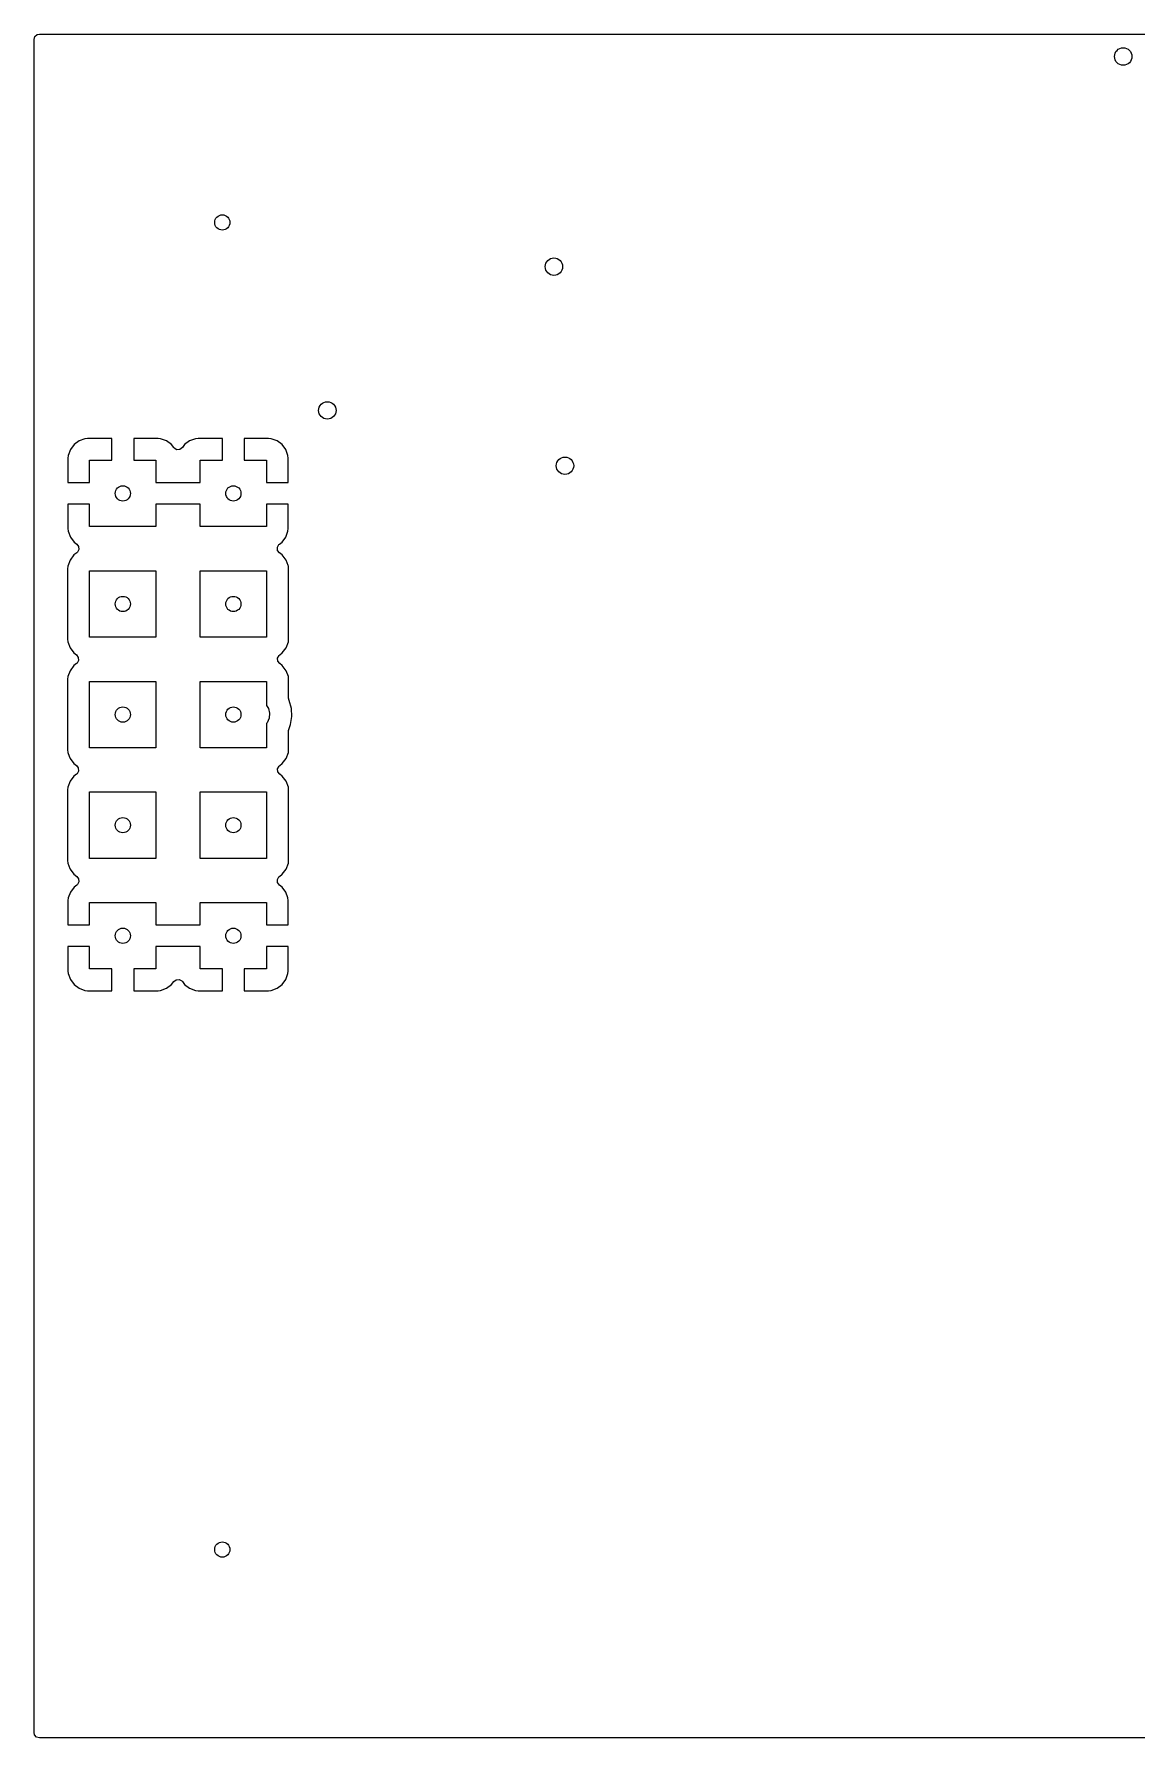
# Model space of a CAD drawing. Extents: x 0.23 to 2.57, y 0.23 to 1.77.
# Drawn here: x 0.23 to 1.227, y 0.23 to 1.77 of the extents above; entities that cross this region are included whole.
import ezdxf

# ---------------------------------------------------------------- set-up
doc = ezdxf.new("R2010")
doc.units = 0
doc.header["$MEASUREMENT"] = 0
doc.layers.add('BLACK', color=7, linetype='CONTINUOUS')

msp = doc.modelspace()

# ---------------------------------------------------------------- linework, layer by layer
at = {"layer": 'BLACK', "linetype": 'CONTINUOUS'}
for p, q in [((0.229705, 1.76541), (0.23048, 1.76805)), ((0.229705, 1.45), (0.229705, 1.76541)), ((0.23048, 1.76805), (0.232559, 1.76985)), ((0.232559, 1.76985), (0.234587, 1.7703)), ((0.234587, 1.7703), (2.56541, 1.7703)), ((0.229705, 1.02308), (0.229705, 1.45)), ((0.270469, 1.40245), (0.265937, 1.39906)), ((0.275772, 1.40443), (0.270469, 1.40245)), ((0.270469, 1.40245), (0.270469, 1.40245)), ((0.275773, 1.40443), (0.275772, 1.40443)), ((0.278116, 1.40469), (0.275773, 1.40443)), ((0.300157, 1.40469), (0.278116, 1.40469)), ((0.300157, 1.385), (0.300157, 1.40469)), ((0.341884, 1.40469), (0.319843, 1.40469)), ((0.319843, 1.40469), (0.319843, 1.385)), ((0.344227, 1.40443), (0.341884, 1.40469)), ((0.344228, 1.40443), (0.344227, 1.40443)), ((0.349531, 1.40245), (0.344228, 1.40443)), ((0.354062, 1.39906), (0.349531, 1.40245)), ((0.349531, 1.40245), (0.349531, 1.40245)), ((0.370469, 1.40245), (0.365937, 1.39906)), ((0.375772, 1.40443), (0.370469, 1.40245)), ((0.370469, 1.40245), (0.370469, 1.40245)), ((0.375773, 1.40443), (0.375772, 1.40443)), ((0.378116, 1.40469), (0.375773, 1.40443)), ((0.400157, 1.40469), (0.378116, 1.40469)), ((0.400157, 1.385), (0.400157, 1.40469)), ((0.441884, 1.40469), (0.419843, 1.40469)), ((0.419843, 1.40469), (0.419843, 1.385)), ((0.444227, 1.40443), (0.441884, 1.40469)), ((0.444228, 1.40443), (0.444227, 1.40443)), ((0.449531, 1.40245), (0.444228, 1.40443)), ((0.454062, 1.39906), (0.449531, 1.40245)), ((0.449531, 1.40245), (0.449531, 1.40245)), ((0.260567, 1.38923), (0.260315, 1.38688)), ((0.260315, 1.38688), (0.260315, 1.36484)), ((0.262545, 1.39453), (0.260567, 1.38923)), ((0.260567, 1.38923), (0.260567, 1.38923)), ((0.265937, 1.39906), (0.262545, 1.39453)), ((0.262545, 1.39453), (0.262545, 1.39453)), ((0.265937, 1.39906), (0.265937, 1.39906)), ((0.356092, 1.39635), (0.354062, 1.39906)), ((0.356548, 1.39583), (0.356092, 1.39635)), ((0.358962, 1.39451), (0.356548, 1.39583)), ((0.361706, 1.3947), (0.358962, 1.39451)), ((0.363908, 1.39635), (0.361706, 1.3947)), ((0.365937, 1.39906), (0.363908, 1.39635)), ((0.454063, 1.39906), (0.454062, 1.39906)), ((0.457455, 1.39453), (0.454063, 1.39906)), ((0.459433, 1.38923), (0.457455, 1.39453)), ((0.457455, 1.39453), (0.457455, 1.39453)), ((0.459685, 1.38688), (0.459433, 1.38923)), ((0.459433, 1.38923), (0.459433, 1.38923)), ((0.459685, 1.36484), (0.459685, 1.38688)), ((0.459685, 1.38688), (0.459685, 1.38688)), ((0.28, 1.36484), (0.28, 1.385)), ((0.28, 1.385), (0.300157, 1.385)), ((0.319843, 1.385), (0.34, 1.385)), ((0.34, 1.385), (0.34, 1.36484)), ((0.38, 1.36484), (0.38, 1.385)), ((0.38, 1.385), (0.400157, 1.385)), ((0.419843, 1.385), (0.44, 1.385)), ((0.44, 1.385), (0.44, 1.36484)), ((0.260315, 1.36484), (0.28, 1.36484)), ((0.34, 1.36484), (0.38, 1.36484)), ((0.44, 1.36484), (0.459685, 1.36484)), ((0.28, 1.34516), (0.260315, 1.34516)), ((0.260315, 1.34516), (0.260315, 1.32312)), ((0.28, 1.325), (0.28, 1.34516)), ((0.38, 1.34516), (0.34, 1.34516)), ((0.34, 1.34516), (0.34, 1.325)), ((0.38, 1.325), (0.38, 1.34516)), ((0.459685, 1.34516), (0.44, 1.34516)), ((0.44, 1.34516), (0.44, 1.325)), ((0.459685, 1.33), (0.459685, 1.34516)), ((0.34, 1.325), (0.28, 1.325)), ((0.44, 1.325), (0.38, 1.325)), ((0.459685, 1.32312), (0.459685, 1.33)), ((0.260315, 1.32312), (0.260567, 1.32077)), ((0.260567, 1.32077), (0.260567, 1.32077)), ((0.260567, 1.32077), (0.262545, 1.31547)), ((0.262545, 1.31547), (0.262545, 1.31547)), ((0.262545, 1.31547), (0.265937, 1.31094)), ((0.265937, 1.31094), (0.268369, 1.30912)), ((0.451631, 1.30912), (0.454063, 1.31094)), ((0.454063, 1.31094), (0.457455, 1.31547)), ((0.454063, 1.31094), (0.454063, 1.31094)), ((0.457455, 1.31547), (0.459433, 1.32077)), ((0.457455, 1.31547), (0.457455, 1.31547)), ((0.459433, 1.32077), (0.459685, 1.32312)), ((0.459433, 1.32077), (0.459433, 1.32077)), ((0.459685, 1.32312), (0.459685, 1.32312)), ((0.262248, 1.29469), (0.260237, 1.2893)), ((0.265698, 1.2993), (0.262248, 1.29469)), ((0.268369, 1.3013), (0.265698, 1.2993)), ((0.265698, 1.2993), (0.265698, 1.2993)), ((0.265698, 1.2993), (0.265698, 1.2993)), ((0.265698, 1.2993), (0.265698, 1.2993)), ((0.268369, 1.30912), (0.270018, 1.30692)), ((0.268895, 1.30176), (0.268369, 1.3013)), ((0.270214, 1.30417), (0.268895, 1.30176)), ((0.270018, 1.30692), (0.270214, 1.30417)), ((0.449786, 1.30625), (0.451105, 1.30866)), ((0.449982, 1.3035), (0.449786, 1.30625)), ((0.451631, 1.3013), (0.449982, 1.3035)), ((0.451105, 1.30866), (0.451631, 1.30912)), ((0.454302, 1.2993), (0.451631, 1.3013)), ((0.457752, 1.29469), (0.454302, 1.2993)), ((0.458652, 1.29228), (0.457752, 1.29469)), ((0.260237, 1.2893), (0.25998, 1.28692)), ((0.25998, 1.28692), (0.25998, 1.22308)), ((0.260237, 1.2893), (0.260237, 1.2893)), ((0.28, 1.225), (0.28, 1.285)), ((0.28, 1.285), (0.34, 1.285)), ((0.34, 1.285), (0.34, 1.225)), ((0.38, 1.225), (0.38, 1.285)), ((0.38, 1.285), (0.44, 1.285)), ((0.44, 1.285), (0.44, 1.225)), ((0.459571, 1.28982), (0.458652, 1.29228)), ((0.459763, 1.2893), (0.459571, 1.28982)), ((0.459888, 1.28814), (0.459763, 1.2893)), ((0.46002, 1.28692), (0.459888, 1.28814)), ((0.46002, 1.28691), (0.46002, 1.28692)), ((0.46002, 1.23), (0.46002, 1.28691)), ((0.25998, 1.22308), (0.260237, 1.2207)), ((0.260237, 1.2207), (0.260237, 1.2207)), ((0.260237, 1.2207), (0.262248, 1.21531)), ((0.34, 1.225), (0.28, 1.225)), ((0.44, 1.225), (0.38, 1.225)), ((0.457752, 1.21531), (0.459763, 1.2207)), ((0.459763, 1.2207), (0.459905, 1.22202)), ((0.459905, 1.22202), (0.46002, 1.22308)), ((0.46002, 1.22309), (0.46002, 1.23)), ((0.46002, 1.22308), (0.46002, 1.22309)), ((0.262248, 1.21531), (0.265698, 1.2107)), ((0.265698, 1.2107), (0.265698, 1.2107)), ((0.265698, 1.2107), (0.265698, 1.2107)), ((0.265698, 1.2107), (0.26809, 1.20891)), ((0.26809, 1.20891), (0.269738, 1.20671)), ((0.269935, 1.20396), (0.268616, 1.20155)), ((0.269738, 1.20671), (0.269935, 1.20396)), ((0.450065, 1.20604), (0.451384, 1.20845)), ((0.450262, 1.20329), (0.450065, 1.20604)), ((0.45191, 1.20109), (0.450262, 1.20329)), ((0.451384, 1.20845), (0.45191, 1.20891)), ((0.45191, 1.20891), (0.454302, 1.2107)), ((0.454302, 1.2107), (0.457752, 1.21531)), ((0.260237, 1.1893), (0.25998, 1.18692)), ((0.25998, 1.18692), (0.25998, 1.12308)), ((0.262248, 1.19469), (0.260237, 1.1893)), ((0.260237, 1.1893), (0.260237, 1.1893)), ((0.265698, 1.1993), (0.262248, 1.19469)), ((0.26809, 1.20109), (0.265698, 1.1993)), ((0.268616, 1.20155), (0.26809, 1.20109)), ((0.454302, 1.1993), (0.45191, 1.20109)), ((0.457752, 1.19469), (0.454302, 1.1993)), ((0.459763, 1.1893), (0.457752, 1.19469)), ((0.459888, 1.18814), (0.459763, 1.1893)), ((0.46002, 1.18692), (0.459888, 1.18814)), ((0.46002, 1.18691), (0.46002, 1.18692)), ((0.46002, 1.16997), (0.46002, 1.18691)), ((0.28, 1.125), (0.28, 1.185)), ((0.28, 1.185), (0.34, 1.185)), ((0.34, 1.185), (0.34, 1.125)), ((0.38, 1.125), (0.38, 1.185)), ((0.38, 1.185), (0.44, 1.185)), ((0.44, 1.185), (0.44, 1.1631)), ((0.44, 1.1631), (0.441674, 1.16054)), ((0.441674, 1.16054), (0.442788, 1.15614)), ((0.442788, 1.15614), (0.442413, 1.15162)), ((0.46055, 1.16783), (0.46002, 1.16997)), ((0.460567, 1.16776), (0.460541, 1.16783)), ((0.460541, 1.16783), (0.46055, 1.16783)), ((0.460588, 1.16768), (0.460567, 1.16776)), ((0.460639, 1.16758), (0.460588, 1.16768)), ((0.462606, 1.1605), (0.460639, 1.16758)), ((0.460639, 1.16758), (0.460639, 1.16758)), ((0.463004, 1.15316), (0.462606, 1.1605)), ((0.440591, 1.14746), (0.44, 1.14682)), ((0.44, 1.14682), (0.44, 1.125)), ((0.442413, 1.15162), (0.440591, 1.14746)), ((0.46002, 1.14046), (0.460366, 1.14227)), ((0.46002, 1.13), (0.46002, 1.14046)), ((0.460366, 1.14227), (0.461814, 1.1459)), ((0.461814, 1.1459), (0.463004, 1.15316)), ((0.34, 1.125), (0.28, 1.125)), ((0.44, 1.125), (0.38, 1.125)), ((0.46002, 1.12309), (0.46002, 1.13)), ((0.25998, 1.12308), (0.260237, 1.1207)), ((0.260237, 1.1207), (0.260237, 1.1207)), ((0.260237, 1.1207), (0.261415, 1.11754)), ((0.261415, 1.11754), (0.262248, 1.11531)), ((0.262248, 1.11531), (0.265698, 1.1107)), ((0.265698, 1.1107), (0.265698, 1.1107)), ((0.265698, 1.1107), (0.265698, 1.1107)), ((0.265698, 1.1107), (0.26809, 1.10891)), ((0.45191, 1.10891), (0.454302, 1.1107)), ((0.454302, 1.1107), (0.457752, 1.11531)), ((0.457752, 1.11531), (0.459763, 1.1207)), ((0.459763, 1.1207), (0.459905, 1.12202)), ((0.459905, 1.12202), (0.46002, 1.12308)), ((0.46002, 1.12308), (0.46002, 1.12309)), ((0.262248, 1.09469), (0.260237, 1.0893)), ((0.265698, 1.0993), (0.262248, 1.09469)), ((0.26809, 1.10109), (0.265698, 1.0993)), ((0.26809, 1.10891), (0.269738, 1.10671)), ((0.268616, 1.10155), (0.26809, 1.10109)), ((0.269935, 1.10396), (0.268616, 1.10155)), ((0.269738, 1.10671), (0.269935, 1.10396)), ((0.450065, 1.10604), (0.451384, 1.10845)), ((0.450262, 1.10329), (0.450065, 1.10604)), ((0.45191, 1.10109), (0.450262, 1.10329)), ((0.451384, 1.10845), (0.45191, 1.10891)), ((0.454302, 1.0993), (0.45191, 1.10109)), ((0.457752, 1.09469), (0.454302, 1.0993)), ((0.459763, 1.0893), (0.457752, 1.09469)), ((0.260237, 1.0893), (0.25998, 1.08692)), ((0.25998, 1.08692), (0.25998, 1.02308)), ((0.260237, 1.0893), (0.260237, 1.0893)), ((0.28, 1.025), (0.28, 1.085)), ((0.28, 1.085), (0.34, 1.085)), ((0.34, 1.085), (0.34, 1.025)), ((0.38, 1.025), (0.38, 1.085)), ((0.38, 1.085), (0.44, 1.085)), ((0.44, 1.085), (0.44, 1.025)), ((0.459888, 1.08814), (0.459763, 1.0893)), ((0.46002, 1.08692), (0.459888, 1.08814)), ((0.46002, 1.08691), (0.46002, 1.08692)), ((0.46002, 1.02309), (0.46002, 1.08691)), ((0.229705, 0.9), (0.229705, 1.02308)), ((0.25998, 1.02308), (0.260237, 1.0207)), ((0.260237, 1.0207), (0.260237, 1.0207)), ((0.260237, 1.0207), (0.262016, 1.01593)), ((0.34, 1.025), (0.28, 1.025)), ((0.44, 1.025), (0.38, 1.025)), ((0.457752, 1.01531), (0.459763, 1.0207)), ((0.459763, 1.0207), (0.459905, 1.02202)), ((0.459905, 1.02202), (0.46002, 1.02308)), ((0.46002, 1.02308), (0.46002, 1.02309)), ((0.262016, 1.01593), (0.262248, 1.01531)), ((0.262248, 1.01531), (0.265698, 1.0107)), ((0.265698, 1.0107), (0.268369, 1.0087)), ((0.268369, 1.0087), (0.270018, 1.0065)), ((0.270214, 1.00375), (0.268895, 1.00134)), ((0.270018, 1.0065), (0.270214, 1.00375)), ((0.449786, 1.00583), (0.451105, 1.00824)), ((0.449982, 1.00309), (0.449786, 1.00583)), ((0.451631, 1.00088), (0.449982, 1.00309)), ((0.451105, 1.00824), (0.45163, 1.0087)), ((0.45163, 1.0087), (0.454302, 1.0107)), ((0.454302, 1.0107), (0.457752, 1.01531)), ((0.260567, 0.989227), (0.260315, 0.986884)), ((0.260315, 0.986884), (0.260315, 0.964843)), ((0.262545, 0.994531), (0.260567, 0.989228)), ((0.260567, 0.989228), (0.260567, 0.989227)), ((0.265937, 0.999063), (0.262545, 0.994531)), ((0.262545, 0.994531), (0.262545, 0.994531)), ((0.268369, 1.00088), (0.265937, 0.999063)), ((0.268895, 1.00134), (0.268369, 1.00088)), ((0.454063, 0.999062), (0.451631, 1.00088)), ((0.457455, 0.994531), (0.454063, 0.999062)), ((0.459433, 0.989228), (0.457455, 0.994531)), ((0.457455, 0.994531), (0.457455, 0.994531)), ((0.459433, 0.989227), (0.459433, 0.989228)), ((0.459685, 0.986884), (0.459433, 0.989227)), ((0.459685, 0.986883), (0.459685, 0.986884)), ((0.459685, 0.964843), (0.459685, 0.986883)), ((0.28, 0.964843), (0.28, 0.985)), ((0.28, 0.985), (0.34, 0.985)), ((0.34, 0.985), (0.34, 0.964843)), ((0.38, 0.964843), (0.38, 0.985)), ((0.38, 0.985), (0.44, 0.985)), ((0.44, 0.985), (0.44, 0.964843)), ((0.260315, 0.964843), (0.28, 0.964843)), ((0.34, 0.964843), (0.38, 0.964843)), ((0.44, 0.964843), (0.459685, 0.964843)), ((0.260315, 0.945157), (0.260315, 0.923116)), ((0.28, 0.945157), (0.260315, 0.945157)), ((0.28, 0.925), (0.28, 0.945157)), ((0.34, 0.945157), (0.34, 0.925)), ((0.38, 0.945157), (0.34, 0.945157)), ((0.38, 0.925), (0.38, 0.945157)), ((0.459685, 0.945157), (0.44, 0.945157)), ((0.44, 0.945157), (0.44, 0.925)), ((0.459685, 0.923117), (0.459685, 0.945157)), ((0.300157, 0.925), (0.28, 0.925)), ((0.300157, 0.905315), (0.300157, 0.925)), ((0.34, 0.925), (0.319843, 0.925)), ((0.319843, 0.925), (0.319843, 0.905315)), ((0.400157, 0.925), (0.38, 0.925)), ((0.400157, 0.905315), (0.400157, 0.925)), ((0.44, 0.925), (0.419843, 0.925)), ((0.419843, 0.925), (0.419843, 0.905315)), ((0.260315, 0.923116), (0.260567, 0.920773)), ((0.260567, 0.920773), (0.260567, 0.920772)), ((0.260567, 0.920772), (0.262545, 0.915469)), ((0.262545, 0.915469), (0.262545, 0.915469)), ((0.262545, 0.915469), (0.265937, 0.910938)), ((0.265937, 0.910938), (0.265937, 0.910937)), ((0.265937, 0.910937), (0.270469, 0.907545)), ((0.349531, 0.907545), (0.354062, 0.910937)), ((0.354062, 0.910937), (0.356092, 0.913648)), ((0.356092, 0.913648), (0.358294, 0.915297)), ((0.358294, 0.915297), (0.361038, 0.915493)), ((0.361038, 0.915493), (0.363452, 0.914175)), ((0.363452, 0.914175), (0.363908, 0.913648)), ((0.363908, 0.913648), (0.365938, 0.910937)), ((0.365938, 0.910937), (0.370469, 0.907545)), ((0.449531, 0.907545), (0.454062, 0.910937)), ((0.454062, 0.910937), (0.454063, 0.910938)), ((0.454063, 0.910938), (0.457455, 0.915469)), ((0.457455, 0.915469), (0.459433, 0.920772)), ((0.457455, 0.915469), (0.457455, 0.915469)), ((0.459433, 0.920773), (0.459685, 0.923116)), ((0.459433, 0.920772), (0.459433, 0.920773)), ((0.459685, 0.923116), (0.459685, 0.923117)), ((0.229705, 0.708084), (0.229705, 0.9)), ((0.270469, 0.907545), (0.270469, 0.907545)), ((0.270469, 0.907545), (0.275772, 0.905567)), ((0.275772, 0.905567), (0.275773, 0.905567)), ((0.275773, 0.905567), (0.278116, 0.905315)), ((0.278116, 0.905315), (0.278117, 0.905315)), ((0.278117, 0.905315), (0.300157, 0.905315)), ((0.319843, 0.905315), (0.341883, 0.905315)), ((0.341883, 0.905315), (0.341884, 0.905315)), ((0.341884, 0.905315), (0.344227, 0.905567)), ((0.344227, 0.905567), (0.344228, 0.905567)), ((0.344228, 0.905567), (0.349531, 0.907545)), ((0.349531, 0.907545), (0.349531, 0.907545)), ((0.370469, 0.907545), (0.370469, 0.907545)), ((0.370469, 0.907545), (0.375772, 0.905567)), ((0.375772, 0.905567), (0.375773, 0.905567)), ((0.375773, 0.905567), (0.378116, 0.905315)), ((0.378116, 0.905315), (0.378117, 0.905315)), ((0.378117, 0.905315), (0.400157, 0.905315)), ((0.419843, 0.905315), (0.441883, 0.905315)), ((0.441883, 0.905315), (0.441884, 0.905315)), ((0.441884, 0.905315), (0.444227, 0.905567)), ((0.444227, 0.905567), (0.444228, 0.905567)), ((0.444228, 0.905567), (0.449531, 0.907545)), ((0.449531, 0.907545), (0.449531, 0.907545)), ((0.229705, 0.566929), (0.229705, 0.708084)), ((0.229705, 0.234587), (0.229705, 0.566929)), ((0.230146, 0.232559), (0.229705, 0.234587)), ((0.231947, 0.23048), (0.230146, 0.232559)), ((0.234587, 0.229705), (0.231947, 0.23048)), ((2.56541, 0.229705), (0.234587, 0.229705))]:
    msp.add_line(p, q, dxfattribs=at)
at = {"layer": 'BLACK'}
for centre, radius in [((1.215, 1.75), 0.007874), ((0.4, 1.6), 0.00689), ((0.7, 1.56), 0.007874), ((0.495, 1.43), 0.007874), ((0.71, 1.38), 0.007874), ((0.31, 1.355), 0.00689), ((0.41, 1.355), 0.00689), ((0.31, 1.255), 0.00689), ((0.41, 1.255), 0.00689), ((0.31, 1.155), 0.00689), ((0.41, 1.155), 0.00689), ((0.31, 1.055), 0.00689), ((0.41, 1.055), 0.00689), ((0.31, 0.955), 0.00689), ((0.41, 0.955), 0.00689), ((0.4, 0.4), 0.00689)]:
    msp.add_circle(centre, radius, dxfattribs=at)

doc.saveas('drawing.dxf')
